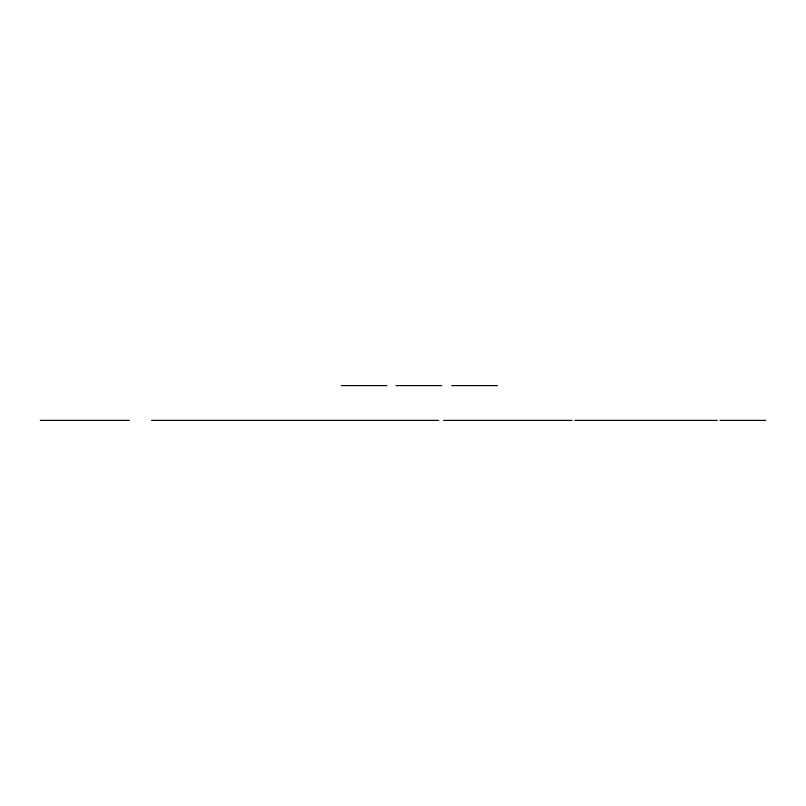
<?xml version="1.0" encoding="UTF-8"?>
<svg xmlns="http://www.w3.org/2000/svg" width="806" height="806" viewBox="0 0 806 806"><rect width="100%" height="100%" fill="white"/><g stroke="black" fill="none" stroke-linecap="round" stroke-linejoin="round"><path stroke-width="1.21" d="M341.23 385.611L386.9 385.611M396.028 385.611L441.698 385.611M451.743 385.611L497.403 385.611M40.3 420.389L129.444 420.389M151.558 420.389L438.666 420.389M443.572 420.389L572.079 420.389M574.819 420.389L717.29 420.389M720.03 420.389L765.7 420.389"/></g></svg>
